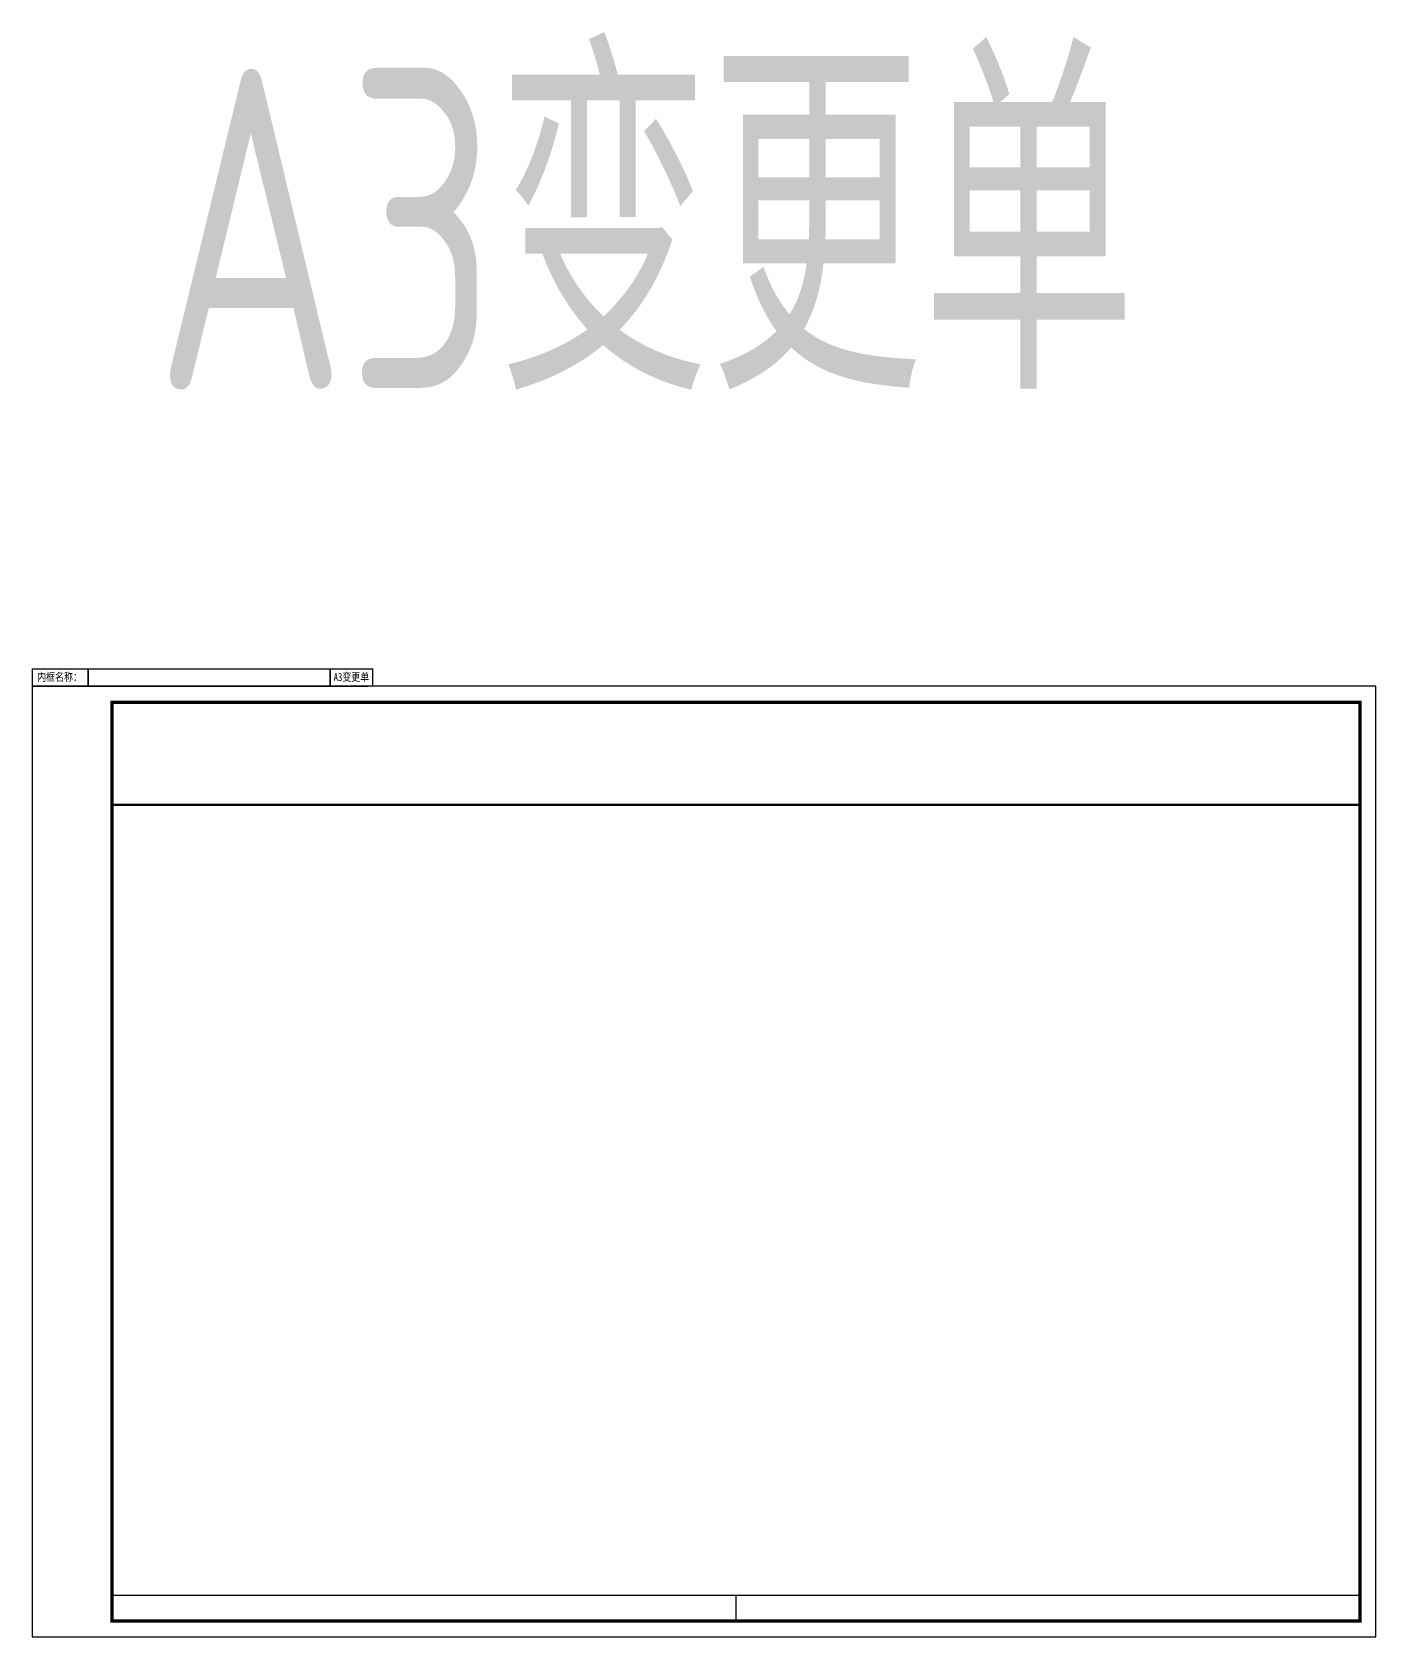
# Model space of a CAD drawing. Extents: x 517450926 to 520131079, y 3499134486 to 3500888201.
# Drawn here: x 517451091 to 517493091, y 3499232405 to 3499282545 of the extents above; entities that cross this region are included whole.
import ezdxf

# ---------------------------------------------------------------- set-up
doc = ezdxf.new("R2010")
doc.units = 0
doc.header["$LTSCALE"] = 1000
doc.header["$MEASUREMENT"] = 0
doc.layers.add('内框', color=8, linetype='CONTINUOUS', plot=False)
doc.styles.add('TH-STYLE1', font='Tssdeng.shx', dxfattribs={"width": 0.7, "bigfont": 'Tssdchn.shx'})
doc.styles.add('黑体', font='simhei.ttf')

# ---------------------------------------------------------------- blocks, each defined once
blk = doc.blocks.new('THAPE_A3变更单_inner')
at = {"layer": '内框'}
for p, q in [((0, 30250), (0, 29700)), ((0, 30250), (10650, 30250)), ((1750, 29700), (1750, 30250)), ((1750, 30250), (1750, 29700)), ((9317, 29700), (9316, 30250)), ((9316, 30250), (9317, 29700)), ((10650, 29700), (10650, 30250)), ((0, 29700), (1750, 29700)), ((1000, 29700), (0, 29700)), ((3000, 29700), (1000, 29700)), ((1750, 29700), (9317, 29700)), ((7000, 29700), (3000, 29700)), ((10500, 29700), (7000, 29700)), ((9317, 29700), (10500, 29700)), ((28450, 29200), (29250, 29200)), ((20200, 26000), (41500, 26000)), ((2500, 1300), (41500, 1300)), ((22000, 1300), (22000, 500))]:
    blk.add_line(p, q, dxfattribs=at)
blk.add_lwpolyline([(0, 0), (42000, 0), (42000, 29700), (0, 29700)], close=True, dxfattribs=at)
for points, const_width in [([(2500, 500), (41500, 500), (41500, 29200), (2500, 29200)], 100), ([(2500, 29200), (2500, 26000), (41500, 26000), (41500, 29200)], 70)]:
    blk.add_lwpolyline(points, close=True, dxfattribs=dict(at, const_width=const_width))
at = {"layer": '内框', "style": '黑体', "width": 0.8}
for s, p in [('内框名称：', (158, 29866)), ('A3变更单', (9425, 29866))]:
    blk.add_text(s, height=250, dxfattribs=at).set_placement(p)
blk.add_attdef('内框名称', (1840, 29866), '', height=250, dxfattribs=at)

msp = doc.modelspace()

# ---------------------------------------------------------------- block references
at = {"layer": '内框'}
msp.add_blockref('THAPE_A3变更单_inner', (517451091.4723, 3499232405.3598), dxfattribs=at)

# ---------------------------------------------------------------- texts
at = {"layer": '内框', "insert": (517454919.4656, 3499281397.0217), "char_height": 10000, "width": 47298.205738, "attachment_point": 1, "style": 'TH-STYLE1'}
msp.add_mtext('A3变更单', dxfattribs=at)

doc.saveas('drawing.dxf')
